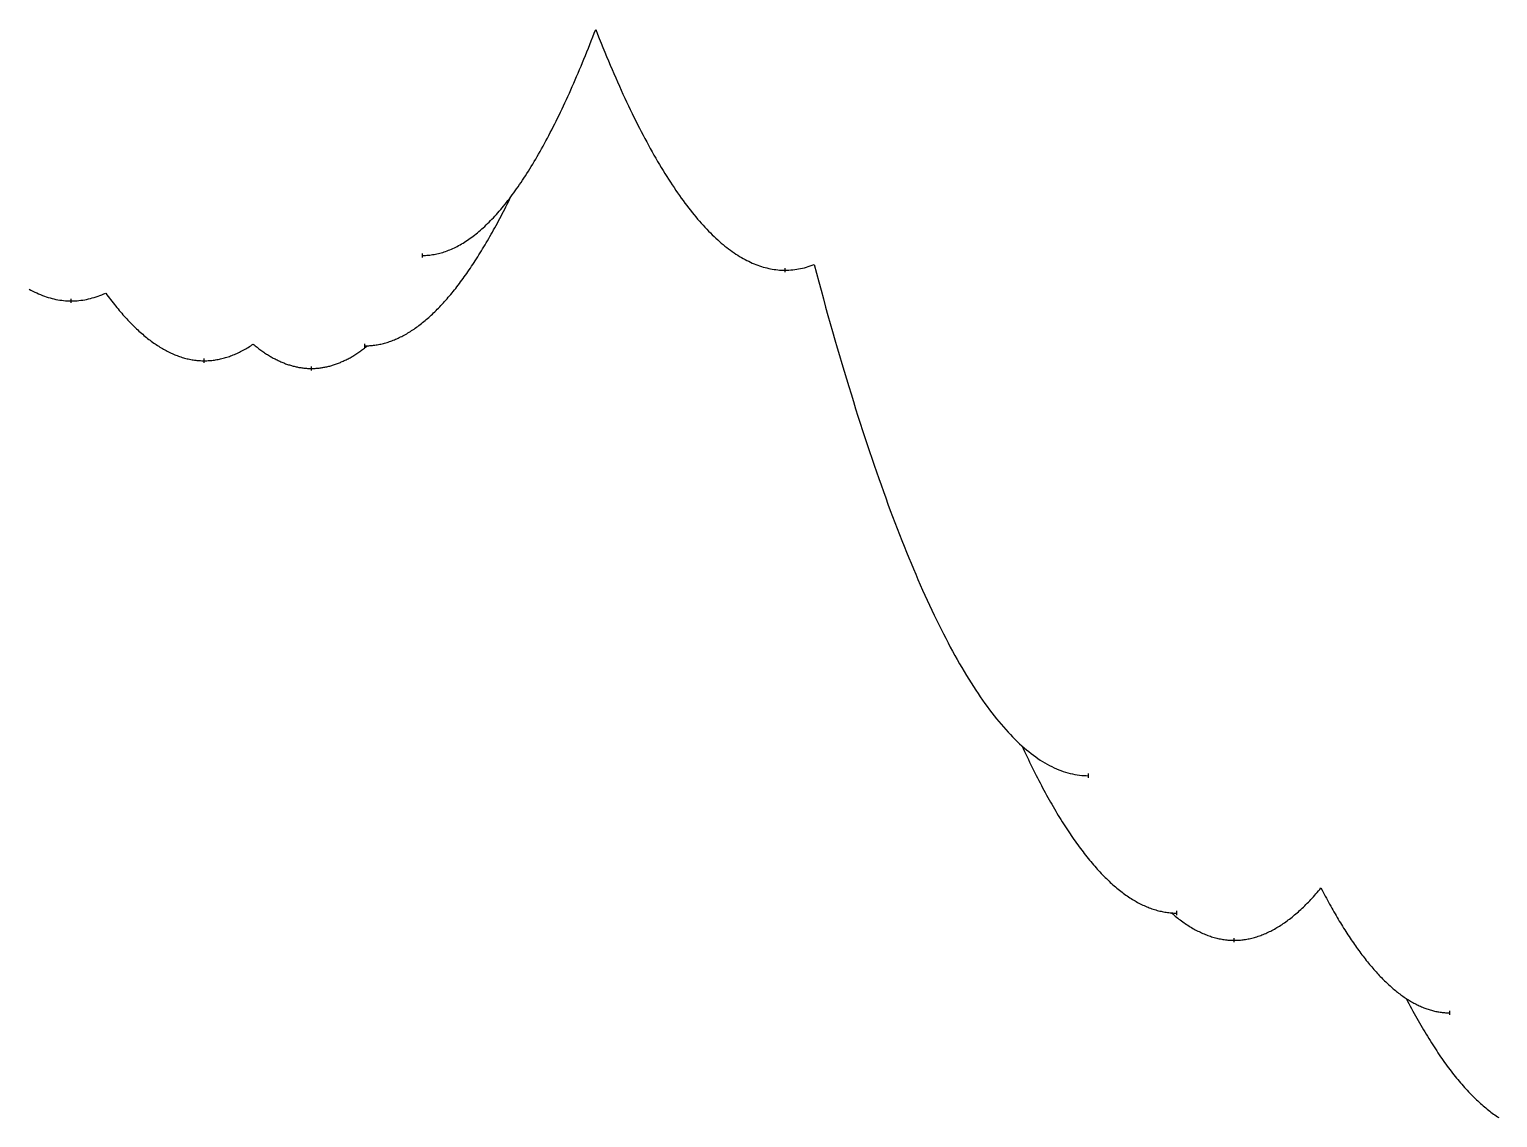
# Model space of a CAD drawing. Header units: metres. Extents: x -24 to 28195, y -4452 to 524.
# Drawn here: x 10666 to 14200, y -3372 to -752 of the extents above; entities that cross this region are included whole.
import ezdxf

# ---------------------------------------------------------------- set-up
doc = ezdxf.new("R2010")
doc.units = ezdxf.units.M
doc.layers.add('CATENARIES', color=7, linetype='Continuous')
doc.layers.add('CATENARY_VERTEX_TICKS', color=7, linetype='Continuous')

msp = doc.modelspace()

# ---------------------------------------------------------------- linework, layer by layer
at = {"layer": 'CATENARIES'}
for points in [[(11612.3, -1296.5, 0), (11615.8, -1296.5, 0), (11619.2, -1296.3, 0), (11622.7, -1296.1, 0), (11626.2, -1295.9, 0), (11629.7, -1295.5, 0), (11633.2, -1295.1, 0), (11636.7, -1294.6, 0), (11640.2, -1294.1, 0), (11643.6, -1293.4, 0), (11647.1, -1292.7, 0), (11650.6, -1291.9, 0), (11654.1, -1291, 0), (11657.6, -1290.1, 0), (11661.1, -1289.1, 0), (11664.6, -1288, 0), (11668.1, -1286.8, 0), (11671.5, -1285.6, 0), (11675, -1284.2, 0), (11678.5, -1282.8, 0), (11682, -1281.4, 0), (11685.5, -1279.8, 0), (11689, -1278.2, 0), (11692.5, -1276.5, 0), (11695.9, -1274.7, 0), (11699.4, -1272.8, 0), (11702.9, -1270.9, 0), (11706.4, -1268.9, 0), (11709.9, -1266.8, 0), (11713.4, -1264.7, 0), (11716.9, -1262.4, 0), (11720.3, -1260.1, 0), (11723.8, -1257.7, 0), (11727.3, -1255.3, 0), (11730.8, -1252.7, 0), (11734.3, -1250.1, 0), (11737.8, -1247.4, 0), (11741.3, -1244.7, 0), (11744.7, -1241.8, 0), (11748.2, -1238.9, 0), (11751.7, -1235.9, 0), (11755.2, -1232.8, 0), (11758.7, -1229.7, 0), (11762.2, -1226.5, 0), (11765.7, -1223.2, 0), (11769.1, -1219.8, 0), (11772.6, -1216.4, 0), (11776.1, -1212.8, 0), (11779.6, -1209.2, 0), (11783.1, -1205.6, 0), (11786.6, -1201.8, 0), (11790.1, -1198, 0), (11793.5, -1194.1, 0), (11797, -1190.1, 0), (11800.5, -1186, 0), (11804, -1181.9, 0), (11807.5, -1177.7, 0), (11811, -1173.4, 0), (11814.5, -1169, 0), (11817.9, -1164.6, 0), (11821.4, -1160.1, 0), (11824.9, -1155.5, 0), (11828.4, -1150.8, 0), (11832, -1146, 0), (11835.5, -1141.1, 0), (11839, -1136.2, 0), (11842.5, -1131.1, 0), (11846.1, -1126, 0), (11849.6, -1120.9, 0), (11853.1, -1115.6, 0), (11856.6, -1110.3, 0), (11860.1, -1104.8, 0), (11863.7, -1099.3, 0), (11867.2, -1093.8, 0), (11870.7, -1088.1, 0), (11874.2, -1082.4, 0), (11877.7, -1076.6, 0), (11881.3, -1070.7, 0), (11884.8, -1064.7, 0), (11888.3, -1058.7, 0), (11891.8, -1052.6, 0), (11895.4, -1046.4, 0), (11898.9, -1040.1, 0), (11902.4, -1033.7, 0), (11905.9, -1027.3, 0), (11909.4, -1020.8, 0), (11913, -1014.2, 0), (11916.5, -1007.5, 0), (11920, -1000.7, 0), (11923.5, -993.9, 0), (11927, -987, 0), (11930.6, -980, 0), (11934.1, -973, 0), (11937.6, -965.8, 0), (11941.1, -958.6, 0), (11944.7, -951.3, 0), (11948.2, -943.9, 0), (11951.7, -936.5, 0), (11955.2, -928.9, 0), (11958.7, -921.3, 0), (11962.3, -913.6, 0), (11965.8, -905.8, 0), (11969.3, -898, 0), (11972.8, -890, 0), (11976.4, -882, 0), (11979.9, -873.9, 0), (11983.4, -865.8, 0), (11986.9, -857.5, 0), (11990.4, -849.2, 0), (11994, -840.8, 0), (11997.5, -832.3, 0), (12001, -823.7, 0), (12004.5, -815.1, 0), (12008, -806.3, 0), (12011.6, -797.5, 0), (12015.1, -788.6, 0), (12018.6, -779.7, 0), (12022.1, -770.6, 0), (12025.7, -761.5, 0), (12029.2, -752.3, 0)], [(12029.2, -752.3, 0), (12033.6, -763.5, 0), (12037.9, -774.5, 0), (12042.3, -785.4, 0), (12046.7, -796.3, 0), (12051.1, -807, 0), (12055.5, -817.6, 0), (12059.9, -828.1, 0), (12064.2, -838.5, 0), (12068.6, -848.7, 0), (12073, -858.9, 0), (12077.4, -869, 0), (12081.8, -878.9, 0), (12086.2, -888.7, 0), (12090.5, -898.5, 0), (12094.9, -908.1, 0), (12099.3, -917.6, 0), (12103.7, -927, 0), (12108.1, -936.3, 0), (12112.5, -945.5, 0), (12116.8, -954.5, 0), (12121.2, -963.5, 0), (12125.6, -972.4, 0), (12130, -981.1, 0), (12134.4, -989.8, 0), (12138.8, -998.3, 0), (12143.1, -1006.7, 0), (12147.5, -1015, 0), (12151.9, -1023.2, 0), (12156.3, -1031.3, 0), (12160.7, -1039.3, 0), (12165.1, -1047.2, 0), (12169.4, -1055, 0), (12173.8, -1062.6, 0), (12178.2, -1070.2, 0), (12182.6, -1077.6, 0), (12187, -1085, 0), (12191.4, -1092.2, 0), (12195.7, -1099.3, 0), (12200.1, -1106.3, 0), (12204.5, -1113.2, 0), (12208.9, -1120, 0), (12213.3, -1126.7, 0), (12217.7, -1133.3, 0), (12222, -1139.8, 0), (12226.4, -1146.1, 0), (12230.8, -1152.4, 0), (12235.2, -1158.6, 0), (12239.6, -1164.6, 0), (12244, -1170.5, 0), (12248.3, -1176.4, 0), (12252.7, -1182.1, 0), (12257.1, -1187.7, 0), (12261.5, -1193.2, 0), (12265.9, -1198.6, 0), (12270.2, -1203.9, 0), (12274.6, -1209.1, 0), (12279, -1214.2, 0), (12283.4, -1219.1, 0), (12287.8, -1224, 0), (12292.2, -1228.7, 0), (12296.5, -1233.4, 0), (12300.9, -1237.9, 0), (12305.3, -1242.4, 0), (12309.7, -1246.7, 0), (12314.1, -1250.9, 0), (12318.5, -1255, 0), (12322.8, -1259, 0), (12327.2, -1262.9, 0), (12331.6, -1266.7, 0), (12336, -1270.4, 0), (12340.4, -1274, 0), (12344.8, -1277.4, 0), (12349.1, -1280.8, 0), (12353.5, -1284.1, 0), (12357.9, -1287.2, 0), (12362.3, -1290.2, 0), (12366.7, -1293.2, 0), (12371.1, -1296, 0), (12375.4, -1298.7, 0), (12379.8, -1301.3, 0), (12384.2, -1303.9, 0), (12388.6, -1306.3, 0), (12393, -1308.5, 0), (12397.4, -1310.7, 0), (12401.7, -1312.8, 0), (12406.1, -1314.8, 0), (12410.5, -1316.7, 0), (12414.9, -1318.4, 0), (12419.3, -1320.1, 0), (12423.7, -1321.6, 0), (12428, -1323.1, 0), (12432.4, -1324.4, 0), (12436.8, -1325.6, 0), (12441.2, -1326.7, 0), (12445.6, -1327.7, 0), (12450, -1328.7, 0), (12454.3, -1329.5, 0), (12458.7, -1330.1, 0), (12463.1, -1330.7, 0), (12467.5, -1331.2, 0), (12471.9, -1331.6, 0), (12476.3, -1331.9, 0), (12480.6, -1332, 0), (12485, -1332.1, 0), (12489.7, -1332, 0), (12494.3, -1331.8, 0), (12499, -1331.5, 0), (12503.7, -1331.1, 0), (12508.3, -1330.6, 0), (12513, -1329.9, 0), (12517.6, -1329.1, 0), (12522.3, -1328.2, 0), (12527, -1327.2, 0), (12531.6, -1326, 0), (12536.3, -1324.8, 0), (12540.9, -1323.4, 0), (12545.6, -1321.9, 0), (12550.3, -1320.2, 0), (12554.9, -1318.5, 0)], [(11473.9, -1514.1, 0), (11476.9, -1514.1, 0), (11479.9, -1514, 0), (11482.9, -1513.9, 0), (11485.8, -1513.7, 0), (11488.8, -1513.5, 0), (11491.7, -1513.2, 0), (11494.7, -1512.9, 0), (11497.6, -1512.5, 0), (11500.6, -1512, 0), (11503.5, -1511.6, 0), (11506.5, -1511, 0), (11509.4, -1510.4, 0), (11512.4, -1509.8, 0), (11515.3, -1509.1, 0), (11518.3, -1508.4, 0), (11521.2, -1507.6, 0), (11524.2, -1506.8, 0), (11527.1, -1505.9, 0), (11530, -1505, 0), (11533, -1504, 0), (11535.9, -1502.9, 0), (11538.9, -1501.8, 0), (11541.8, -1500.7, 0), (11544.8, -1499.5, 0), (11547.7, -1498.3, 0), (11550.7, -1497, 0), (11553.6, -1495.7, 0), (11556.6, -1494.3, 0), (11559.5, -1492.8, 0), (11562.5, -1491.3, 0), (11565.4, -1489.8, 0), (11568.4, -1488.2, 0), (11571.3, -1486.6, 0), (11574.3, -1484.9, 0), (11577.2, -1483.1, 0), (11580.2, -1481.3, 0), (11583.1, -1479.5, 0), (11586.1, -1477.6, 0), (11589, -1475.6, 0), (11592, -1473.7, 0), (11594.9, -1471.6, 0), (11597.9, -1469.5, 0), (11600.8, -1467.4, 0), (11603.8, -1465.2, 0), (11606.7, -1462.9, 0), (11609.7, -1460.6, 0), (11612.6, -1458.3, 0), (11615.6, -1455.9, 0), (11618.5, -1453.4, 0), (11621.5, -1450.9, 0), (11624.4, -1448.4, 0), (11627.4, -1445.8, 0), (11630.3, -1443.1, 0), (11633.3, -1440.4, 0), (11636.2, -1437.6, 0), (11639.2, -1434.8, 0), (11642.1, -1432, 0), (11645, -1429.1, 0), (11648, -1426.1, 0), (11650.9, -1423.1, 0), (11653.9, -1420, 0), (11656.8, -1416.9, 0), (11659.8, -1413.8, 0), (11662.7, -1410.6, 0), (11665.7, -1407.3, 0), (11668.6, -1404, 0), (11671.6, -1400.6, 0), (11674.5, -1397.2, 0), (11677.5, -1393.8, 0), (11680.4, -1390.2, 0), (11683.4, -1386.7, 0), (11686.3, -1383.1, 0), (11689.3, -1379.4, 0), (11692.2, -1375.7, 0), (11695.2, -1371.9, 0), (11698.1, -1368.1, 0), (11701.1, -1364.2, 0), (11704, -1360.3, 0), (11707, -1356.3, 0), (11709.9, -1352.3, 0), (11712.9, -1348.2, 0), (11715.8, -1344.1, 0), (11718.8, -1339.9, 0), (11721.7, -1335.7, 0), (11724.7, -1331.4, 0), (11727.6, -1327.1, 0), (11730.6, -1322.7, 0), (11733.5, -1318.3, 0), (11736.5, -1313.8, 0), (11739.4, -1309.2, 0), (11742.4, -1304.7, 0), (11745.3, -1300, 0), (11748.3, -1295.3, 0), (11751.2, -1290.6, 0), (11754.2, -1285.8, 0), (11757.1, -1281, 0), (11760, -1276.1, 0), (11763, -1271.1, 0), (11765.9, -1266.1, 0), (11768.9, -1261.1, 0), (11771.8, -1256, 0), (11774.8, -1250.8, 0), (11777.7, -1245.6, 0), (11780.7, -1240.4, 0), (11783.6, -1235.1, 0), (11786.6, -1229.7, 0), (11789.5, -1224.3, 0), (11792.5, -1218.9, 0), (11795.4, -1213.4, 0), (11798.4, -1207.8, 0), (11801.3, -1202.2, 0), (11804.3, -1196.6, 0), (11807.2, -1190.8, 0), (11810.2, -1185.1, 0), (11813.1, -1179.3, 0), (11816.1, -1173.4, 0), (11819, -1167.5, 0), (11822, -1161.5, 0), (11824.9, -1155.5, 0)], [(12554.9, -1318.5, 0), (12560.5, -1339.3, 0), (12566, -1360, 0), (12571.6, -1380.5, 0), (12577.2, -1400.7, 0), (12582.7, -1420.8, 0), (12588.3, -1440.8, 0), (12593.8, -1460.5, 0), (12599.4, -1480, 0), (12604.9, -1499.4, 0), (12610.5, -1518.6, 0), (12616, -1537.6, 0), (12621.6, -1556.4, 0), (12627.2, -1575.1, 0), (12632.7, -1593.5, 0), (12638.3, -1611.8, 0), (12643.8, -1629.9, 0), (12649.4, -1647.8, 0), (12654.9, -1665.6, 0), (12660.5, -1683.1, 0), (12666, -1700.5, 0), (12671.6, -1717.7, 0), (12677.2, -1734.7, 0), (12682.7, -1751.6, 0), (12688.3, -1768.2, 0), (12693.8, -1784.7, 0), (12699.4, -1801, 0), (12704.9, -1817.1, 0), (12710.5, -1833.1, 0), (12716, -1848.8, 0), (12721.6, -1864.4, 0), (12727.2, -1879.8, 0), (12732.7, -1895, 0), (12738.3, -1910.1, 0), (12743.8, -1925, 0), (12749.4, -1939.6, 0), (12754.9, -1954.2, 0), (12760.5, -1968.5, 0), (12766, -1982.7, 0), (12771.6, -1996.6, 0), (12777.2, -2010.4, 0), (12782.7, -2024.1, 0), (12788.3, -2037.5, 0), (12793.8, -2050.8, 0), (12799.4, -2063.9, 0), (12804.9, -2076.8, 0), (12810.5, -2089.5, 0), (12816, -2102.1, 0), (12821.6, -2114.5, 0), (12827.2, -2126.7, 0), (12832.7, -2138.7, 0), (12838.3, -2150.6, 0), (12843.8, -2162.3, 0), (12849.4, -2173.8, 0), (12854.9, -2185.1, 0), (12860.5, -2196.3, 0), (12866, -2207.3, 0), (12871.6, -2218.1, 0), (12877.2, -2228.7, 0), (12882.7, -2239.2, 0), (12888.3, -2249.4, 0), (12893.8, -2259.5, 0), (12899.4, -2269.5, 0), (12904.9, -2279.2, 0), (12910.5, -2288.8, 0), (12916, -2298.2, 0), (12921.6, -2307.4, 0), (12927.2, -2316.5, 0), (12932.7, -2325.4, 0), (12938.3, -2334.1, 0), (12943.8, -2342.6, 0), (12949.4, -2351, 0), (12954.9, -2359.2, 0), (12960.5, -2367.2, 0), (12966, -2375, 0), (12971.6, -2382.7, 0), (12977.2, -2390.2, 0), (12982.7, -2397.5, 0), (12988.3, -2404.7, 0), (12993.8, -2411.6, 0), (12999.4, -2418.4, 0), (13004.9, -2425.1, 0), (13010.5, -2431.5, 0), (13016, -2437.8, 0), (13021.6, -2443.9, 0), (13027.2, -2449.8, 0), (13032.7, -2455.6, 0), (13038.3, -2461.2, 0), (13043.8, -2466.6, 0), (13049.4, -2471.8, 0), (13054.9, -2476.9, 0), (13060.5, -2481.8, 0), (13066, -2486.5, 0), (13071.5, -2491, 0), (13077.1, -2495.4, 0), (13082.6, -2499.6, 0), (13088.2, -2503.6, 0), (13093.7, -2507.5, 0), (13099.2, -2511.1, 0), (13104.8, -2514.7, 0), (13110.3, -2518, 0), (13115.9, -2521.2, 0), (13121.4, -2524.2, 0), (13126.9, -2527, 0), (13132.5, -2529.6, 0), (13138, -2532.1, 0), (13143.6, -2534.4, 0), (13149.1, -2536.6, 0), (13154.6, -2538.5, 0), (13160.2, -2540.3, 0), (13165.7, -2541.9, 0), (13171.3, -2543.4, 0), (13176.8, -2544.7, 0), (13182.3, -2545.8, 0), (13187.9, -2546.7, 0), (13193.4, -2547.5, 0), (13198.9, -2548.1, 0), (13204.5, -2548.5, 0), (13210, -2548.8, 0), (13215.6, -2548.9, 0)], [(10665.3, -1377.4, 0), (10669.9, -1379.9, 0), (10674.5, -1382.4, 0), (10679.1, -1384.7, 0), (10683.8, -1386.8, 0), (10688.4, -1388.9, 0), (10693, -1390.9, 0), (10697.6, -1392.7, 0), (10702.3, -1394.4, 0), (10706.9, -1396, 0), (10711.5, -1397.5, 0), (10716.1, -1398.9, 0), (10720.8, -1400.1, 0), (10725.4, -1401.2, 0), (10730, -1402.2, 0), (10734.6, -1403.1, 0), (10739.3, -1403.9, 0), (10743.9, -1404.5, 0), (10748.5, -1405.1, 0), (10753.1, -1405.5, 0), (10757.8, -1405.8, 0), (10762.4, -1406, 0), (10767, -1406, 0), (10771.6, -1406, 0), (10776.2, -1405.8, 0), (10780.8, -1405.5, 0), (10785.4, -1405.1, 0), (10790, -1404.5, 0), (10794.6, -1403.9, 0), (10799.3, -1403.1, 0), (10803.9, -1402.3, 0), (10808.5, -1401.3, 0), (10813.1, -1400.1, 0), (10817.7, -1398.9, 0), (10822.3, -1397.6, 0), (10826.9, -1396.1, 0), (10831.5, -1394.5, 0), (10836.1, -1392.8, 0), (10840.7, -1391, 0), (10845.3, -1389.1, 0), (10849.9, -1387, 0)], [(10849.9, -1387, 0), (10852.9, -1391.1, 0), (10855.9, -1395.1, 0), (10858.8, -1399, 0), (10861.8, -1402.9, 0), (10864.8, -1406.8, 0), (10867.7, -1410.6, 0), (10870.7, -1414.3, 0), (10873.7, -1418, 0), (10876.6, -1421.7, 0), (10879.6, -1425.3, 0), (10882.6, -1428.8, 0), (10885.5, -1432.3, 0), (10888.5, -1435.7, 0), (10891.5, -1439.1, 0), (10894.4, -1442.5, 0), (10897.4, -1445.8, 0), (10900.4, -1449, 0), (10903.3, -1452.2, 0), (10906.3, -1455.3, 0), (10909.3, -1458.4, 0), (10912.2, -1461.4, 0), (10915.2, -1464.4, 0), (10918.2, -1467.3, 0), (10921.1, -1470.2, 0), (10924.1, -1473, 0), (10927.1, -1475.8, 0), (10930, -1478.5, 0), (10933, -1481.2, 0), (10936, -1483.8, 0), (10938.9, -1486.4, 0), (10941.9, -1488.9, 0), (10944.8, -1491.4, 0), (10947.8, -1493.8, 0), (10950.8, -1496.2, 0), (10953.7, -1498.5, 0), (10956.7, -1500.8, 0), (10959.7, -1503, 0), (10962.6, -1505.2, 0), (10965.6, -1507.3, 0), (10968.6, -1509.3, 0), (10971.5, -1511.3, 0), (10974.5, -1513.3, 0), (10977.5, -1515.2, 0), (10980.4, -1517.1, 0), (10983.4, -1518.9, 0), (10986.4, -1520.6, 0), (10989.3, -1522.3, 0), (10992.3, -1524, 0), (10995.3, -1525.6, 0), (10998.2, -1527.1, 0), (11001.2, -1528.6, 0), (11004.2, -1530.1, 0), (11007.1, -1531.5, 0), (11010.1, -1532.8, 0), (11013.1, -1534.1, 0), (11016, -1535.4, 0), (11019, -1536.6, 0), (11022, -1537.7, 0), (11024.9, -1538.8, 0), (11027.9, -1539.9, 0), (11030.9, -1540.9, 0), (11033.8, -1541.8, 0), (11036.8, -1542.7, 0), (11039.8, -1543.5, 0), (11042.7, -1544.3, 0), (11045.7, -1545.1, 0), (11048.7, -1545.7, 0), (11051.6, -1546.4, 0), (11054.6, -1547, 0), (11057.6, -1547.5, 0), (11060.5, -1548, 0), (11063.5, -1548.4, 0), (11066.5, -1548.8, 0), (11069.4, -1549.1, 0), (11072.4, -1549.4, 0), (11075.4, -1549.6, 0), (11078.3, -1549.8, 0), (11081.3, -1549.9, 0), (11084.3, -1550, 0), (11087.2, -1550, 0), (11090.3, -1550, 0), (11093.3, -1549.9, 0), (11096.3, -1549.8, 0), (11099.3, -1549.6, 0), (11102.3, -1549.4, 0), (11105.3, -1549.1, 0), (11108.4, -1548.7, 0), (11111.4, -1548.4, 0), (11114.4, -1547.9, 0), (11117.4, -1547.4, 0), (11120.4, -1546.9, 0), (11123.5, -1546.2, 0), (11126.5, -1545.6, 0), (11129.5, -1544.9, 0), (11132.5, -1544.1, 0), (11135.5, -1543.3, 0), (11138.5, -1542.4, 0), (11141.6, -1541.5, 0), (11144.6, -1540.5, 0), (11147.6, -1539.5, 0), (11150.6, -1538.4, 0), (11153.6, -1537.3, 0), (11156.6, -1536.1, 0), (11159.7, -1534.9, 0), (11162.7, -1533.6, 0), (11165.7, -1532.2, 0), (11168.7, -1530.9, 0), (11171.7, -1529.4, 0), (11174.7, -1527.9, 0), (11177.8, -1526.3, 0), (11180.8, -1524.7, 0), (11183.8, -1523.1, 0), (11186.8, -1521.4, 0), (11189.8, -1519.6, 0), (11192.9, -1517.8, 0), (11195.9, -1515.9, 0), (11198.9, -1514, 0), (11201.9, -1512, 0), (11204.9, -1510, 0)], [(11204.9, -1510, 0), (11207.2, -1511.9, 0), (11209.5, -1513.8, 0), (11211.8, -1515.6, 0), (11214.1, -1517.4, 0), (11216.4, -1519.2, 0), (11218.7, -1521, 0), (11221, -1522.7, 0), (11223.3, -1524.4, 0), (11225.6, -1526, 0), (11227.9, -1527.6, 0), (11230.2, -1529.2, 0), (11232.4, -1530.8, 0), (11234.7, -1532.3, 0), (11237, -1533.8, 0), (11239.3, -1535.3, 0), (11241.6, -1536.7, 0), (11243.9, -1538.1, 0), (11246.2, -1539.5, 0), (11248.5, -1540.8, 0), (11250.8, -1542.1, 0), (11253.1, -1543.4, 0), (11255.4, -1544.6, 0), (11257.7, -1545.8, 0), (11260, -1547, 0), (11262.3, -1548.1, 0), (11264.6, -1549.3, 0), (11266.9, -1550.3, 0), (11269.2, -1551.4, 0), (11271.4, -1552.4, 0), (11273.7, -1553.4, 0), (11276, -1554.4, 0), (11278.3, -1555.3, 0), (11280.6, -1556.2, 0), (11282.9, -1557.1, 0), (11285.2, -1557.9, 0), (11287.5, -1558.7, 0), (11289.8, -1559.5, 0), (11292.1, -1560.2, 0), (11294.4, -1560.9, 0), (11296.7, -1561.6, 0), (11299, -1562.2, 0), (11301.3, -1562.8, 0), (11303.6, -1563.4, 0), (11305.9, -1564, 0), (11308.1, -1564.5, 0), (11310.4, -1565, 0), (11312.7, -1565.4, 0), (11315, -1565.9, 0), (11317.3, -1566.3, 0), (11319.6, -1566.6, 0), (11321.9, -1567, 0), (11324.2, -1567.2, 0), (11326.5, -1567.5, 0), (11328.8, -1567.8, 0), (11331.1, -1568, 0), (11333.4, -1568.1, 0), (11335.7, -1568.3, 0), (11338, -1568.4, 0), (11340.3, -1568.5, 0), (11342.6, -1568.5, 0), (11344.9, -1568.5, 0), (11347.2, -1568.5, 0), (11349.5, -1568.5, 0), (11351.8, -1568.4, 0), (11354.2, -1568.3, 0), (11356.5, -1568.1, 0), (11358.8, -1567.9, 0), (11361.2, -1567.7, 0), (11363.5, -1567.5, 0), (11365.8, -1567.2, 0), (11368.1, -1566.9, 0), (11370.5, -1566.6, 0), (11372.8, -1566.2, 0), (11375.1, -1565.8, 0), (11377.5, -1565.3, 0), (11379.8, -1564.9, 0), (11382.1, -1564.4, 0), (11384.4, -1563.8, 0), (11386.8, -1563.3, 0), (11389.1, -1562.7, 0), (11391.4, -1562, 0), (11393.8, -1561.4, 0), (11396.1, -1560.7, 0), (11398.4, -1560, 0), (11400.7, -1559.2, 0), (11403.1, -1558.4, 0), (11405.4, -1557.6, 0), (11407.7, -1556.7, 0), (11410.1, -1555.8, 0), (11412.4, -1554.9, 0), (11414.7, -1553.9, 0), (11417, -1553, 0), (11419.4, -1551.9, 0), (11421.7, -1550.9, 0), (11424, -1549.8, 0), (11426.4, -1548.7, 0), (11428.7, -1547.5, 0), (11431, -1546.3, 0), (11433.3, -1545.1, 0), (11435.7, -1543.9, 0), (11438, -1542.6, 0), (11440.3, -1541.3, 0), (11442.7, -1539.9, 0), (11445, -1538.6, 0), (11447.3, -1537.2, 0), (11449.6, -1535.7, 0), (11452, -1534.2, 0), (11454.3, -1532.7, 0), (11456.6, -1531.2, 0), (11459, -1529.6, 0), (11461.3, -1528, 0), (11463.6, -1526.4, 0), (11465.9, -1524.7, 0), (11468.3, -1523, 0), (11470.6, -1521.3, 0), (11472.9, -1519.5, 0), (11475.3, -1517.7, 0), (11477.6, -1515.9, 0), (11479.9, -1514, 0)], [(13054.9, -2476.9, 0), (13058.1, -2483.7, 0), (13061.2, -2490.4, 0), (13064.3, -2497, 0), (13067.5, -2503.6, 0), (13070.6, -2510.1, 0), (13073.7, -2516.6, 0), (13076.8, -2523, 0), (13080, -2529.3, 0), (13083.1, -2535.6, 0), (13086.2, -2541.9, 0), (13089.4, -2548.1, 0), (13092.5, -2554.2, 0), (13095.6, -2560.2, 0), (13098.8, -2566.3, 0), (13101.9, -2572.2, 0), (13105, -2578.1, 0), (13108.1, -2583.9, 0), (13111.3, -2589.7, 0), (13114.4, -2595.4, 0), (13117.5, -2601.1, 0), (13120.7, -2606.7, 0), (13123.8, -2612.2, 0), (13126.9, -2617.7, 0), (13130.1, -2623.2, 0), (13133.2, -2628.5, 0), (13136.3, -2633.9, 0), (13139.4, -2639.1, 0), (13142.6, -2644.3, 0), (13145.7, -2649.5, 0), (13148.8, -2654.6, 0), (13152, -2659.6, 0), (13155.1, -2664.6, 0), (13158.2, -2669.5, 0), (13161.4, -2674.3, 0), (13164.5, -2679.1, 0), (13167.6, -2683.9, 0), (13170.8, -2688.6, 0), (13173.9, -2693.2, 0), (13177, -2697.8, 0), (13180.1, -2702.3, 0), (13183.3, -2706.7, 0), (13186.4, -2711.2, 0), (13189.5, -2715.5, 0), (13192.7, -2719.8, 0), (13195.8, -2724, 0), (13198.9, -2728.2, 0), (13202.1, -2732.3, 0), (13205.2, -2736.4, 0), (13208.3, -2740.4, 0), (13211.4, -2744.3, 0), (13214.6, -2748.2, 0), (13217.7, -2752, 0), (13220.8, -2755.8, 0), (13224, -2759.5, 0), (13227.1, -2763.2, 0), (13230.2, -2766.8, 0), (13233.4, -2770.3, 0), (13236.5, -2773.8, 0), (13239.6, -2777.3, 0), (13242.8, -2780.6, 0), (13245.9, -2784, 0), (13249, -2787.2, 0), (13252.1, -2790.4, 0), (13255.3, -2793.6, 0), (13258.4, -2796.7, 0), (13261.5, -2799.7, 0), (13264.7, -2802.7, 0), (13267.8, -2805.6, 0), (13270.9, -2808.5, 0), (13274.1, -2811.3, 0), (13277.2, -2814, 0), (13280.3, -2816.7, 0), (13283.4, -2819.4, 0), (13286.6, -2821.9, 0), (13289.7, -2824.5, 0), (13292.8, -2826.9, 0), (13296, -2829.3, 0), (13299.1, -2831.7, 0), (13302.2, -2834, 0), (13305.4, -2836.2, 0), (13308.5, -2838.4, 0), (13311.6, -2840.6, 0), (13314.7, -2842.6, 0), (13317.9, -2844.6, 0), (13321, -2846.6, 0), (13324.1, -2848.5, 0), (13327.3, -2850.3, 0), (13330.4, -2852.1, 0), (13333.5, -2853.9, 0), (13336.7, -2855.5, 0), (13339.8, -2857.2, 0), (13342.9, -2858.7, 0), (13346.1, -2860.2, 0), (13349.2, -2861.7, 0), (13352.3, -2863.1, 0), (13355.4, -2864.4, 0), (13358.6, -2865.7, 0), (13361.7, -2866.9, 0), (13364.8, -2868.1, 0), (13368, -2869.2, 0), (13371.1, -2870.2, 0), (13374.2, -2871.2, 0), (13377.4, -2872.1, 0), (13380.5, -2873, 0), (13383.6, -2873.9, 0), (13386.7, -2874.6, 0), (13389.9, -2875.3, 0), (13393, -2876, 0), (13396.1, -2876.6, 0), (13399.3, -2877.1, 0), (13402.4, -2877.6, 0), (13405.5, -2878.1, 0), (13408.7, -2878.4, 0), (13411.8, -2878.7, 0), (13414.9, -2879, 0), (13418.1, -2879.2, 0), (13421.3, -2879.4, 0), (13424.5, -2879.4, 0), (13427.7, -2879.5, 0)], [(13414.9, -2879, 0), (13417.9, -2881.6, 0), (13421, -2884.2, 0), (13424, -2886.7, 0), (13427, -2889.1, 0), (13430, -2891.6, 0), (13433.1, -2893.9, 0), (13436.1, -2896.2, 0), (13439.1, -2898.4, 0), (13442.1, -2900.6, 0), (13445.2, -2902.8, 0), (13448.2, -2904.9, 0), (13451.2, -2906.9, 0), (13454.2, -2908.9, 0), (13457.3, -2910.8, 0), (13460.3, -2912.7, 0), (13463.3, -2914.5, 0), (13466.3, -2916.3, 0), (13469.4, -2918, 0), (13472.4, -2919.7, 0), (13475.4, -2921.3, 0), (13478.4, -2922.8, 0), (13481.5, -2924.3, 0), (13484.5, -2925.8, 0), (13487.5, -2927.2, 0), (13490.5, -2928.5, 0), (13493.6, -2929.8, 0), (13496.6, -2931.1, 0), (13499.6, -2932.2, 0), (13502.6, -2933.4, 0), (13505.7, -2934.5, 0), (13508.7, -2935.5, 0), (13511.7, -2936.5, 0), (13514.7, -2937.4, 0), (13517.7, -2938.3, 0), (13520.8, -2939.1, 0), (13523.8, -2939.8, 0), (13526.8, -2940.6, 0), (13529.8, -2941.2, 0), (13532.9, -2941.8, 0), (13535.9, -2942.4, 0), (13538.9, -2942.9, 0), (13541.9, -2943.3, 0), (13545, -2943.7, 0), (13548, -2944.1, 0), (13551, -2944.4, 0), (13554, -2944.6, 0), (13557.1, -2944.8, 0), (13560.1, -2944.9, 0), (13563.1, -2945, 0), (13566.1, -2945, 0), (13569.2, -2945, 0), (13572.2, -2944.9, 0), (13575.2, -2944.8, 0), (13578.2, -2944.6, 0), (13581.3, -2944.4, 0), (13584.3, -2944.1, 0), (13587.3, -2943.7, 0), (13590.3, -2943.3, 0), (13593.4, -2942.9, 0), (13596.4, -2942.4, 0), (13599.4, -2941.8, 0), (13602.4, -2941.2, 0), (13605.5, -2940.6, 0), (13608.5, -2939.8, 0), (13611.5, -2939.1, 0), (13614.6, -2938.3, 0), (13617.6, -2937.4, 0), (13620.6, -2936.5, 0), (13623.6, -2935.5, 0), (13626.7, -2934.5, 0), (13629.7, -2933.4, 0), (13632.7, -2932.2, 0), (13635.7, -2931, 0), (13638.8, -2929.8, 0), (13641.8, -2928.5, 0), (13644.8, -2927.2, 0), (13647.8, -2925.8, 0), (13650.9, -2924.3, 0), (13653.9, -2922.8, 0), (13656.9, -2921.2, 0), (13659.9, -2919.6, 0), (13663, -2918, 0), (13666, -2916.2, 0), (13669, -2914.5, 0), (13672, -2912.6, 0), (13675.1, -2910.8, 0), (13678.1, -2908.8, 0), (13681.1, -2906.9, 0), (13684.1, -2904.8, 0), (13687.2, -2902.7, 0), (13690.2, -2900.6, 0), (13693.2, -2898.4, 0), (13696.2, -2896.2, 0), (13699.3, -2893.9, 0), (13702.3, -2891.5, 0), (13705.3, -2889.1, 0), (13708.4, -2886.6, 0), (13711.4, -2884.1, 0), (13714.4, -2881.6, 0), (13717.4, -2878.9, 0), (13720.5, -2876.3, 0), (13723.5, -2873.5, 0), (13726.5, -2870.8, 0), (13729.5, -2867.9, 0), (13732.6, -2865, 0), (13735.6, -2862.1, 0), (13738.6, -2859.1, 0), (13741.6, -2856.1, 0), (13744.7, -2853, 0), (13747.7, -2849.8, 0), (13750.7, -2846.6, 0), (13753.7, -2843.4, 0), (13756.8, -2840.1, 0), (13759.8, -2836.7, 0), (13762.8, -2833.3, 0), (13765.8, -2829.8, 0), (13768.9, -2826.3, 0), (13771.9, -2822.7, 0), (13774.9, -2819.1, 0)], [(13774.9, -2819.1, 0), (13777.5, -2824.1, 0), (13780.1, -2829.1, 0), (13782.7, -2834, 0), (13785.3, -2838.9, 0), (13787.9, -2843.8, 0), (13790.5, -2848.6, 0), (13793.1, -2853.4, 0), (13795.7, -2858.1, 0), (13798.3, -2862.8, 0), (13800.9, -2867.4, 0), (13803.5, -2872, 0), (13806.1, -2876.5, 0), (13808.7, -2881.1, 0), (13811.2, -2885.5, 0), (13813.8, -2890, 0), (13816.4, -2894.3, 0), (13819, -2898.7, 0), (13821.6, -2903, 0), (13824.2, -2907.2, 0), (13826.8, -2911.4, 0), (13829.4, -2915.6, 0), (13832, -2919.7, 0), (13834.6, -2923.8, 0), (13837.2, -2927.9, 0), (13839.8, -2931.9, 0), (13842.4, -2935.8, 0), (13845, -2939.7, 0), (13847.6, -2943.6, 0), (13850.2, -2947.5, 0), (13852.8, -2951.2, 0), (13855.4, -2955, 0), (13858, -2958.7, 0), (13860.6, -2962.4, 0), (13863.1, -2966, 0), (13865.7, -2969.6, 0), (13868.3, -2973.1, 0), (13870.9, -2976.6, 0), (13873.5, -2980, 0), (13876.1, -2983.4, 0), (13878.7, -2986.8, 0), (13881.3, -2990.1, 0), (13883.9, -2993.4, 0), (13886.5, -2996.7, 0), (13889.1, -2999.8, 0), (13891.7, -3003, 0), (13894.3, -3006.1, 0), (13896.9, -3009.2, 0), (13899.5, -3012.2, 0), (13902.1, -3015.2, 0), (13904.7, -3018.1, 0), (13907.3, -3021, 0), (13909.9, -3023.9, 0), (13912.5, -3026.7, 0), (13915, -3029.5, 0), (13917.6, -3032.2, 0), (13920.2, -3034.9, 0), (13922.8, -3037.6, 0), (13925.4, -3040.2, 0), (13928, -3042.7, 0), (13930.6, -3045.3, 0), (13933.2, -3047.7, 0), (13935.8, -3050.2, 0), (13938.4, -3052.6, 0), (13941, -3054.9, 0), (13943.6, -3057.2, 0), (13946.2, -3059.5, 0), (13948.8, -3061.7, 0), (13951.4, -3063.9, 0), (13954, -3066.1, 0), (13956.6, -3068.2, 0), (13959.2, -3070.2, 0), (13961.8, -3072.3, 0), (13964.4, -3074.2, 0), (13966.9, -3076.2, 0), (13969.5, -3078.1, 0), (13972.1, -3079.9, 0), (13974.7, -3081.7, 0), (13977.3, -3083.5, 0), (13979.9, -3085.2, 0), (13982.6, -3086.9, 0), (13985.2, -3088.6, 0), (13987.8, -3090.2, 0), (13990.5, -3091.8, 0), (13993.1, -3093.3, 0), (13995.7, -3094.8, 0), (13998.4, -3096.2, 0), (14001, -3097.6, 0), (14003.6, -3099, 0), (14006.3, -3100.3, 0), (14008.9, -3101.6, 0), (14011.5, -3102.8, 0), (14014.2, -3104, 0), (14016.8, -3105.2, 0), (14019.4, -3106.3, 0), (14022.1, -3107.3, 0), (14024.7, -3108.3, 0), (14027.3, -3109.3, 0), (14030, -3110.2, 0), (14032.6, -3111.1, 0), (14035.2, -3112, 0), (14037.9, -3112.8, 0), (14040.5, -3113.5, 0), (14043.1, -3114.2, 0), (14045.8, -3114.9, 0), (14048.4, -3115.5, 0), (14051, -3116.1, 0), (14053.7, -3116.6, 0), (14056.3, -3117.1, 0), (14058.9, -3117.6, 0), (14061.6, -3118, 0), (14064.2, -3118.4, 0), (14066.8, -3118.7, 0), (14069.5, -3119, 0), (14072.1, -3119.2, 0), (14074.7, -3119.4, 0), (14077.4, -3119.6, 0), (14080, -3119.7, 0), (14082.6, -3119.7, 0), (14085.3, -3119.7, 0)], [(13979.9, -3085.2, 0), (13983.1, -3091.3, 0), (13986.3, -3097.4, 0), (13989.5, -3103.4, 0), (13992.7, -3109.4, 0), (13995.9, -3115.3, 0), (13999.1, -3121.1, 0), (14002.2, -3126.9, 0), (14005.4, -3132.6, 0), (14008.6, -3138.3, 0), (14011.8, -3143.9, 0), (14015, -3149.4, 0), (14018.2, -3154.9, 0), (14021.4, -3160.3, 0), (14024.6, -3165.7, 0), (14027.8, -3171, 0), (14031, -3176.2, 0), (14034.1, -3181.4, 0), (14037.3, -3186.5, 0), (14040.5, -3191.6, 0), (14043.7, -3196.6, 0), (14046.9, -3201.5, 0), (14050.1, -3206.4, 0), (14053.3, -3211.3, 0), (14056.5, -3216, 0), (14059.7, -3220.7, 0), (14062.8, -3225.4, 0), (14066, -3230, 0), (14069.2, -3234.5, 0), (14072.4, -3239, 0), (14075.6, -3243.4, 0), (14078.8, -3247.8, 0), (14082, -3252.1, 0), (14085.2, -3256.3, 0), (14088.4, -3260.5, 0), (14091.6, -3264.6, 0), (14094.7, -3268.7, 0), (14097.9, -3272.7, 0), (14101.1, -3276.6, 0), (14104.3, -3280.5, 0), (14107.5, -3284.4, 0), (14110.7, -3288.1, 0), (14113.9, -3291.8, 0), (14117.1, -3295.5, 0), (14120.3, -3299.1, 0), (14123.4, -3302.6, 0), (14126.6, -3306.1, 0), (14129.8, -3309.5, 0), (14133, -3312.9, 0), (14136.2, -3316.2, 0), (14139.4, -3319.4, 0), (14142.6, -3322.6, 0), (14145.8, -3325.7, 0), (14149, -3328.8, 0), (14152.1, -3331.8, 0), (14155.3, -3334.8, 0), (14158.5, -3337.7, 0), (14161.7, -3340.5, 0), (14164.9, -3343.3, 0), (14168.1, -3346, 0), (14171.3, -3348.6, 0), (14174.5, -3351.2, 0), (14177.7, -3353.8, 0), (14180.9, -3356.3, 0), (14184, -3358.7, 0), (14187.2, -3361, 0), (14190.4, -3363.4, 0), (14193.6, -3365.6, 0), (14196.8, -3367.8, 0), (14200, -3369.9, 0), (14203.2, -3372, 0)]]:
    msp.add_polyline3d(points, dxfattribs=at)
at = {"layer": 'CATENARY_VERTEX_TICKS'}
for p, q in [((11612.3, -1301.5), (11612.3, -1291.5)), ((12485, -1337.1), (12485, -1327.1)), ((10767, -1411), (10767, -1401)), ((11473.9, -1519.1), (11473.9, -1509.1)), ((11087.2, -1555), (11087.2, -1545)), ((11344.9, -1573.5), (11344.9, -1563.5)), ((13215.6, -2553.9), (13215.6, -2543.9)), ((13427.7, -2884.5), (13427.7, -2874.5)), ((13566.1, -2950), (13566.1, -2940)), ((14085.3, -3124.7), (14085.3, -3114.7))]:
    msp.add_line(p, q, dxfattribs=at)

doc.saveas('drawing.dxf')
